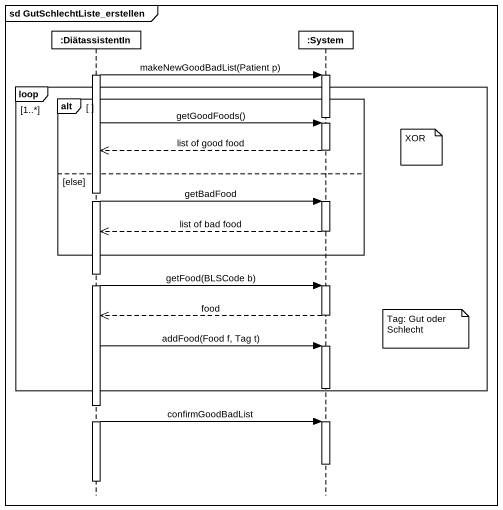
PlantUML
@startuml
mainframe sd GutSchlechtListe_erstellen
hide footbox
participant ":DiätassistentIn" as DiätassistentIn
participant ":System" as System

activate DiätassistentIn
DiätassistentIn -> System : makeNewGoodBadList(Patient p)
activate System
loop 1..*
  alt
    deactivate System
    DiätassistentIn -> System : getGoodFoods()
    activate System
    note right of System : XOR
    System -->> DiätassistentIn : list of good food
    deactivate System
  else else
    DiätassistentIn -> System : getBadFood
    activate System
    System -->> DiätassistentIn : list of bad food
    deactivate System
  end
  DiätassistentIn -> System : getFood(BLSCode b)
  activate System
  System -->> DiätassistentIn : food
  deactivate System
  note right of System : Tag: Gut oder Schlecht
  DiätassistentIn -> System : addFood(Food f, Tag t)
  activate System
  deactivate System
end
DiätassistentIn -> System : confirmGoodBadList
activate System
deactivate System
deactivate DiätassistentIn
@enduml
